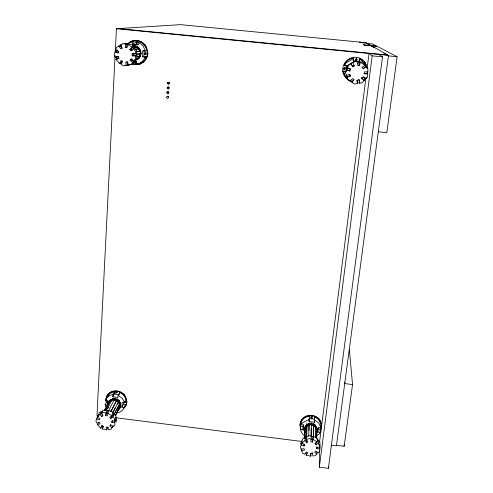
<?xml version="1.0" encoding="UTF-8"?>
<svg xmlns="http://www.w3.org/2000/svg" width="493" height="493" viewBox="0 0 493 493"><rect width="100%" height="100%" fill="white"/><g stroke="black" fill="none" stroke-linecap="round" stroke-linejoin="round"><path stroke-width="0.74" d="M318.336 443.133L318.342 440.44L317.276 439.208L317.27 441.894L314.91 443.521L315.982 444.76L318.336 443.133L319.883 447.336L316.87 447.182L316.826 448.729L319.834 448.876L319.76 451.2L318.04 452.894L315.791 451.052L314.651 452.173L316.9 454.016L315.187 455.705L312.821 455.957L312.377 453.283M320.216 432.361L317.775 432.004L317.782 428.879L320.204 429.23L320.216 432.361L318.872 434.413L316.833 435.424M316.82 438.696L316.863 429.341M316.9 454.016L316.907 451.952M316.826 448.729L316.833 446.683M316.229 438.16L316.284 429.089L315.175 427.117L315.545 426.956L315.465 437.501M316.605 438.752L316.654 428.503M315.181 426.704L315.545 426.537L315.557 425.212L313.721 423.764L313.597 424.116L311.299 423.395L311.428 423.043L309.031 423.173L308.723 436.145M315.982 444.76L315.995 442.732M312.537 416.714L310.775 417.09L312.137 418.489L312.155 416.283L310.769 417.201M309.136 419.235L309.08 421.521L314.355 422.285L314.713 417.029A10.199 9.194 7.9 0 1 320.912 424.522L320.925 427.616L318.484 427.265L317.775 432.004M314.355 422.285L314.713 417.029M313.431 437.118L313.696 425.502L315.545 426.956M313.56 436.761L313.721 423.764M312.507 442.129L313.141 436.81L311.459 436.459L310.818 441.777L312.507 442.129L313.141 436.81M311.182 436.767L311.397 424.781L308.988 424.904L309.056 430.494M311.403 424.368L311.428 423.043M306.252 452.395L306.171 455.156L310.738 456.173L310.984 453.394M311.065 436.379L311.212 428.134M309.031 423.173L309.185 424.83L309 424.491M309.08 421.521L309.475 416.271A10.199 9.194 7.9 0 0 301.396 421.7L301.266 424.775L303.706 425.126L303.022 429.865L300.588 429.514L300.724 426.408L303.14 426.759L303.022 429.865M306.517 437.112L306.917 423.376M306.523 442.776L306.597 440.083L305.167 437.679L306.664 436.983L306.591 439.657L308.026 442.079L306.523 442.776L305.081 440.36L305.167 437.679M306.738 436.706L306.843 425.86L305.296 427.486L305.685 427.61M319.754 448.236L319.945 442.073L315.674 437.118L308.938 435.713L302.912 438.511L300.428 444.181M304.951 438.03L305.352 425.742M305.352 438.154L305.426 435.892M301.352 442.276L301.241 444.976L304.033 446.042L304.107 444.014M304.261 438.616L304.569 429.545L304.964 429.668L304.686 437.987M304.033 446.042L304.662 444.624L301.864 443.558L301.969 440.865M306.171 455.156L307.737 452.907L306.27 452.063L304.711 454.312L302.505 453.042L301.679 450.818L301.759 448.772M361.8 78.307L363.113 76.828L365.633 79.059L367.618 76.828L367.741 73.876L364.327 73.827L364.407 71.867L367.827 71.916L367.951 68.952L362.805 62.469L355.188 61.015L348.305 64.86L345.39 72.169L347.996 80.014L350.48 81.518L352.292 78.584L353.931 79.583L352.125 82.51L354.603 84.013L357.511 83.545L357.049 80.18L359.194 79.835L359.656 83.2L362.343 82.762L364.321 80.538L361.498 77.863L364.321 80.538M367.451 71.386L367.359 73.519L367.741 73.876M115.066 55.617L96.985 415.34L98.514 415.537M115.263 51.771L116.422 28.717L180.463 24.65L366.096 42.712L388.484 55.401L336.417 445.894L331.074 445.21M132.297 44.241L132.5 41.486L134.047 41.27L133.843 44L132.297 44.241L138.046 44.931L138.256 42.17L139.753 41.954A11.493 10.92 65.5 0 1 146.92 50.927L142.816 50.902L142.354 56.806L145.016 57.133L146.452 56.787A11.493 10.92 65.5 0 1 138.071 63.819M138.071 63.819L136.567 64.219L136.777 61.496L134.632 61.237M121.833 407.175L123.293 404.278L125.647 404.617L124.205 407.52L121.833 407.175L122.215 402.461L124.587 402.806L126.029 399.934A10.014 8.966 24.6 0 0 119.589 392.514L118.098 395.331L117.926 397.524L112.798 396.785L112.965 394.585L114.493 391.775L109.902 393.494L105.477 400.033L107.85 400.378L107.492 405.092L105.126 404.747L106.704 401.869L108.466 402.128M112.798 396.785L114.327 393.956L114.493 391.775M142.354 56.806L143.814 56.467L144.221 51.34M119.472 393.969L119.589 392.514M123.293 404.278L123.453 402.27M116.009 392.175L117.377 391.867L115.917 393.26L116.206 391.799L117.18 392.496M319.526 442.184L365.911 77.931M367.082 68.767L369.023 53.49L372.178 55.851L382.513 56.868L328.369 468.35L319.359 467.185L319.341 450.528M319.359 467.185L372.178 55.851M134.663 62.734L134.848 61.323L135.31 61.218L135.963 63.782L134.034 62.173L134.848 61.323L135.834 61.952M336.454 445.284L344.157 446.27L352.55 384.558L349.321 349.334M374.088 47.667L370.841 45.8L377.391 46.441L397.142 56.732L386.814 132.679L378.254 131.791M125.197 47.433L125.666 44.093L128.858 44.247L127.521 44.444L127.052 47.784L125.197 47.433L126.547 47.211L127.015 43.895M346.998 65.526L346.16 71.454L343.442 71.128A11.659 11.357 -51.4 0 0 345.211 75.984M346.604 70.431L347.238 65.945L344.49 65.618L344.274 65.199A11.659 11.357 -51.4 0 1 353.463 58.02L353.364 61.169L354.849 61.348M353.265 59.4L353.463 58.02M303.14 426.759L303.429 424.744M359.366 58.722L359.711 59.086L359.305 61.878L358.966 61.489L359.366 58.722A11.659 11.357 -51.4 0 1 363.045 61.169M105.607 415.605L106.007 412.98L107.326 410.509L108.965 410.854L107.653 413.325L107.252 415.95L105.607 415.605L106.932 413.122L107.326 410.509M115.917 393.26L116.206 391.799M125.093 406.848L126.461 404.278L126.966 401.838L124.316 394.646A10.599 9.49 24.6 0 0 112.441 391.3A10.599 9.49 24.6 0 0 106.18 400.476M357.641 63.609L357.93 62.26M358.072 61.588L358.356 61.921L357.628 65.304L359.539 65.668L360.266 62.284L359.97 61.952L359.249 65.316L359.539 65.668M135.852 47.186L133.948 46.601L134.059 46.151L132.118 46.36M136.481 47.377L136.598 46.934L138.687 48.653L135.033 49.318M137.337 47.229L137.448 46.792L133.64 47.439M106.371 410.459L112.854 398.418L115.152 398.289L115.054 398.64L117.309 399.342L117.408 398.997L119.269 400.427L118.628 401.659M110.968 411.421L116.558 400.606L118.431 402.048L112.65 413.189M119.374 406.719L118.992 408.081L119.38 408.204L115.664 415.519M118.302 52.387L116.453 51.679L115.029 51.931L114.16 54.655L115.208 57.404L118.431 56.448M116.453 51.679L117.026 49.879M116.397 52.203L117.087 50.033M305.5 426.55L304.662 428.146M304.964 429.668L305.444 428.294M137.257 41.856L136.579 43.766L135.741 41.695L137.282 41.246L136.715 43.889L135.741 41.695L137.485 41.221M311.397 424.781L311.268 425.132L313.573 425.853M97.99 416.32L95.858 420.942L96.801 423.154L99.481 422.372L100.104 423.832L97.429 424.615L100.578 428.078L101.922 425.835L103.388 426.673L102.039 428.91L106.679 429.884L107.985 427.326M97.602 417.522L99.364 412.586L104.972 409.788L111.541 411.168L115.978 416.074L116.2 422.193M345.593 72.607L346.499 69.464L349.851 71.06L350.363 68.847L349.629 70.665M350.585 69.223L347.429 68.009L348.533 65.242L351.133 63.788L352.729 66.783L354.455 65.822L352.618 62.488L350.905 63.443L352.729 66.783M301.241 444.976L300.299 447.12L301.131 449.345L303.971 448.568L304.52 450.041L301.679 450.818M106.679 429.884L106.069 427.234L107.868 427.03L108.478 429.68L110.734 429.428L113.23 425.829M114.746 422.63L116.009 420.11L115.954 418.588L114.69 421.102L111.788 420.96L111.843 422.489L114.746 422.63L114.832 424.941L113.291 426.63L111.005 424.8L109.988 425.915L112.268 427.745M118.184 409.43L117.981 409.819L119.38 408.204M109.988 425.915L110.635 424.646M115.233 415.426L120.785 404.531L120.403 404.408M111.843 422.489L112.805 420.597M119.577 407.81L120.212 406.565M118.554 408.025L119.232 406.7M114.203 414.04L119.62 403.995L119.953 406.158L119.571 406.041M119.479 403.773L120.452 402.374L119.817 403.607M110.765 418.551L112.059 416.049L114.203 414.44L113.1 413.22L111.812 415.704L109.656 417.325L110.765 418.551L112.928 416.93L119.62 403.995M112.638 412.703L115.362 407.452M117.063 404.174L118.431 402.048M110.722 411.71L116.558 400.606M116.761 400.217L117.408 398.997M102.039 428.91L103.376 426.353L102.408 425.804M100.578 428.078L101.922 425.527M115.208 57.404L118.234 56.282L118.93 58.1L115.904 59.222L119.429 63.437L120.97 60.547L122.609 61.526L121.075 64.417L123.546 65.896L128.981 64.854M119.429 63.437L120.816 63.104L122.036 60.805M108.392 410.983L115.152 398.289M107.985 408.192L108.688 406.885M97.429 424.615L98.797 422.088M105.237 410.466L110.192 401.308L112.194 400.359L111.985 400.026L114.296 399.897L114.197 400.248L116.459 400.957M104.319 410.472L109.477 400.988L109.859 401.105M105.027 410.127L109.988 400.975L110.192 401.308M110.192 400.593L110.857 399.367L111.061 399.7L113.057 398.751L112.854 398.418M101.546 416.61L102.951 415.913L101.404 413.516L102.754 411.045L101.355 411.741L99.999 414.212L101.546 416.61L102.556 414.742M108.029 404.648L108.238 404.26M96.616 418.816L99.376 419.863L99.882 418.452L97.121 417.405L98.495 414.915M344.49 65.618L346.024 62.962L353.758 58.377M345.334 68.601L344.718 69.661L343.553 68.952L345.162 66.943L344.718 69.661L343.553 68.952M350.973 79.891L350.258 81.049L350.48 81.518M301.266 424.775L302.597 422.704L309.401 419.315M300.798 424.676L301.531 423.604M305.204 426.901L306.338 425.336M123.515 408.235L126.461 404.278M136.388 51.753L140.006 51.038L140.363 53.731L139.932 53.595L139.272 56.184L139.704 56.313L138.126 58.402L137.898 57.995M139.118 57.311L139.901 56.27M132.623 62.445L130.06 60.251L131.218 58.79L133.782 60.984L135.07 60.67L133.917 62.124L132.623 62.445L130.873 64.645L128.328 65.082L127.669 61.761L125.635 62.106L126.294 65.427M130.06 60.251L131.372 59.943L132.142 58.975M133.782 60.984L135.532 58.778L135.452 55.863L136.734 55.586L136.684 53.669L132.13 53.897L132.179 55.826L135.452 55.863M108.466 402.023L109.686 400.489M345.544 68.04L344.336 69.55L344.151 67.646M108.805 402.214L109.729 401.136M108.596 402.602L109.988 400.975M145.879 58.451L147.345 56.769L147.925 53.706L147.253 51.66M363.433 80.642L366.293 77.432M302.104 419.451L304.07 417.251M97.121 417.405L99.999 414.212M127.613 44.148L130.805 41.56A12.177 11.579 65.5 0 1 145.749 46.145A12.177 11.579 65.5 0 1 143.814 61.89L141.491 63.492A12.165 11.567 65.5 0 1 138.619 64.404M144.523 53.373L146.168 55.08L145.786 52.387L144.523 53.373L144.862 54.372L146.199 52.997M301.864 443.558L305.081 440.36M128.55 43.557L130.805 41.56M129.751 49.405L132.198 47.248L133.504 47.032L134.743 48.517L133.443 48.752L130.996 50.902L129.751 49.405L131.07 49.171L133.504 47.032M362.244 67.313L364.956 65.131L364.623 64.78M363.44 68.835L366.151 66.654L365.812 66.296L363.119 68.459L363.44 68.835L361.936 66.949M134.034 62.173L135.31 61.218M317.172 441.247L318.342 440.44M121.987 48.671L120.274 45.738L118.881 45.948L116.484 47.383L115.608 50.12L118.714 51.309L118.135 53.121L115.029 51.931M118.881 45.948L120.606 48.899L122.196 47.95L120.471 44.992L122.868 43.55L125.666 44.093M118.647 46.767L121.814 44.863M137.448 46.792L139.531 48.499L139.143 48.715L140.462 51.093L140.844 50.871L140.209 51.001M135.994 51.975L140.006 51.038M137.337 58.316L135.649 59.271L135.877 59.671M352.489 66.426L354.202 65.47L354.455 65.822M101.404 413.516L103.524 412.456L106.007 412.98M132.401 63.85A12.177 11.579 65.5 0 0 138.416 64.454L143.814 61.884M119.269 400.427L118.924 400.593L120.113 402.534M306.591 439.657L308.871 438.604L311.416 439.134M127.305 43.859L132.5 41.486M309.216 423.505L307.084 424.455L306.899 424.116M307.034 426.192L309.179 425.243M315.557 425.212L315.193 425.373L316.296 427.332L316.66 427.172M316.284 429.089L316.654 428.922L316.851 431.104M134.571 63.443L136.259 62.796M115.904 59.222L119.121 58.254M350.332 76.107L350.11 75.682L346.893 76.797L347.097 77.235L350.332 76.107L349.734 74.264L346.499 75.392L346.302 74.973M124.039 402.658L126.19 401.943L125.21 401.376M138.416 64.454L141.491 63.492M144.862 54.372L146.088 54.057M136.08 59.622L136.727 59.468M136.666 58.747L138.33 58.353M136.808 56.966L139.704 56.313M137.091 56.67L139.47 56.134M132.179 55.826L136.734 55.586M137.036 54.205L140.135 53.552M136.752 54.495L140.363 53.731M140.567 53.688L141.201 53.552L140.77 53.417M132.13 53.897L136.684 53.669M142.816 50.902L144.276 50.613M125.697 401.992L124.236 402.276L125.314 402.602M139.531 48.499L138.299 48.869L139.624 51.254M135.372 49.405L138.502 48.832M125.012 65.52L132.29 64.281L136.912 58.457L136.709 50.742L131.748 44.764L124.353 43.341M132.562 46.397L134.928 46.009M357.123 83.04L359.915 82.59M120.471 44.992L121.851 44.789M311.453 453.11L312.956 452.956M312.858 453.19L310.485 453.486L310.935 456.154M114.567 420.036L116.009 420.11M367.069 43.267L360.328 42.608L359.496 42.071M370.206 45.436L376.677 46.065L372.671 43.976L366.65 43.39L369.614 45.091M364.771 45.066L371.377 45.707M371.426 45.732L364.08 45.017L363.088 44.382L364.814 45.091M118.505 28.582L387.751 54.988M116.422 28.717L388.484 55.401M388.379 55.869L397.142 56.732M353.068 60.787L358.966 61.489M356.334 61.526L359.305 61.878M344.274 65.199L346.542 65.47M133.843 44L138.12 44.518M343.442 71.128L343.652 71.596L345.704 71.842M143.814 56.467L146.452 56.787M352.55 384.558L344.681 383.597L344.576 382.069M355.527 59.517L357.505 59.77M115.288 417.676L302.104 441.512M309.154 418.471L314.386 419.223M114.327 393.956L119.417 394.696M358.356 61.921L355.471 61.366L352.865 62.821L352.618 62.488M357.986 65.07L359.249 65.316M311.428 439.208L312.544 439.442M106.932 413.122L108.022 413.35M134.786 46.761L136.056 47.149M140.111 55.992L140.542 56.128M349.734 68.607L347.226 67.64L347.429 68.009M346.696 69.846L349.851 71.06M124.723 401.086L125.857 401.598M107.653 413.325L111.689 415.562M383.831 53.256L385.132 54.008M313.104 439.485L317.27 441.894M120.434 62.784L121.746 63.566M120.816 63.104L121.9 63.757M127.521 44.444L132.198 47.248M347.775 79.521L352.366 82.3M360.266 62.284L364.956 65.131M360.155 42.139L361.005 42.675M378.747 54.446L382.513 56.868M118.098 395.331L122.356 398.338L124.587 402.806M314.682 420.073L318.903 423.117L320.925 427.616M138.256 42.17L143.007 45.744L145.484 51.223M359.711 59.086L364.426 62.71L366.361 67.572M314.164 425.447L315.545 426.537M131.372 59.943L133.917 62.124M363.298 76.84L365.633 79.059M111.319 415.235L112.059 416.049M112.928 416.93L114.604 418.785L114.69 421.102M367.827 71.916L367.476 71.516L367.396 73.463L364.007 73.42L364.327 73.827M133.443 48.752L135.322 51.013L135.402 53.934M131.07 49.171L132.309 50.656M311.822 418.076L312.137 418.489M350.905 63.443L351.133 63.788M101.355 411.741L102.125 412.931M118.086 402.208L119.281 404.155M359.656 83.2L358.91 79.379M366.052 64.417L364.395 61.643L364.771 63.024M342.764 71.405L343.941 73.383M346.296 77.339L347.473 79.318M357.511 83.545L356.87 80.396M128.494 43.211A12.165 11.567 65.5 0 1 145.016 44.845L146.532 47.562M138.743 57.798L138.971 58.205M353.931 79.583L353.684 79.133L351.885 82.041L352.125 82.51M300.169 426.248A10.797 9.737 7.9 0 1 306.498 415.981A10.797 9.737 7.9 0 1 319.254 419.161L320.709 421.792L321.485 424.27L321.535 426.414A10.797 9.737 7.9 0 1 320.851 428.867M124.316 394.646L125.666 397.229M304.853 432.429L304.273 430.937A6.6 5.941 7.9 0 1 311.108 423.962A6.6 5.941 7.9 0 1 316.968 431.942M116.712 56.997L117.463 58.975M116.625 57.114L117.316 58.92M145.016 44.845L145.46 46.206M349.716 74.461L350.11 75.682M319.254 419.161L319.939 421.336M321.079 424.96L321.535 426.414M126.978 61.785L127.632 65.082M304.569 429.545L304.779 431.72M316.722 429.23L316.857 430.679M344.065 444.741L344.157 446.27M133.43 53.632L133.486 55.549M328.332 466.828L328.369 468.35M319.877 444.618L319.834 448.876M167.367 96.32A0.949 0.918 58.6 0 1 167.836 96.246M168.292 96.418A0.949 0.918 58.6 0 1 168.698 97.275M167.712 88.635A0.955 0.924 60.9 0 0 168.415 88.802L169.007 88.42A0.955 0.924 60.9 0 0 168.298 86.922L167.306 87.772A0.955 0.924 60.9 0 0 167.398 88.253M107.622 404.907A6.483 5.793 24.6 0 1 116.428 400.131A6.483 5.793 24.6 0 1 118.493 409.923M107.838 404.519A6.477 5.787 24.6 0 1 116.625 399.755A6.477 5.787 24.6 0 1 118.69 409.529M106.168 402.122A10.612 9.503 24.6 0 1 112.447 391.608A10.612 9.503 24.6 0 1 125.21 396.446A10.612 9.503 24.6 0 1 123.318 408.623M124.205 407.52A10.088 9.022 24.6 0 1 116.712 412.912M105.946 407.076A10.088 9.022 24.6 0 1 105.126 404.747M105.477 400.033A10.088 9.022 24.6 0 1 112.965 394.585M125.647 404.617A10.014 8.966 24.6 0 1 124.489 406.651M350.258 80.889A12.362 12.035 -51.4 0 1 342.943 67.165A12.362 12.035 -51.4 0 1 355.311 57.2A12.362 12.035 -51.4 0 1 366.891 67.486M364.869 63.585A11.659 11.357 -51.4 0 1 366.12 67.085M347.738 78.695A11.659 11.357 -51.4 0 1 346.129 77.185M347.392 78.744A11.758 11.45 -51.2 0 1 343.652 71.596M135.587 64.509A12.165 11.567 65.5 0 1 132.605 63.8M131.304 42.09A11.493 10.92 65.5 0 1 134.047 41.27M132.444 45.726A7.444 7.068 65.3 0 1 140.838 51.605A7.444 7.068 65.3 0 1 135.686 60.214M132.469 45.72A7.45 7.081 65.3 0 1 140.665 51.765A7.45 7.081 65.3 0 1 135.483 60.263M145.016 57.133A11.585 11.012 65.4 0 1 136.567 64.219M321.485 424.27A10.809 9.749 7.9 0 1 320.247 430.42M300.94 429.126A10.809 9.749 7.9 0 1 306.492 416.382A10.809 9.749 7.9 0 1 320.709 421.792M304.212 435.51A10.273 9.256 7.9 0 1 300.588 429.514M304.822 432.836A6.606 5.947 7.9 0 1 310.239 424.356A6.606 5.947 7.9 0 1 316.962 432.361M167.287 87.39L167.145 88.099L167.996 88.894A0.955 0.924 60.8 0 0 168.896 87.557L168.359 87.058A0.955 0.924 60.8 0 0 167.287 87.39M169.29 83.064L168.791 84.087L167.675 83.822A0.961 0.924 62 0 1 167.965 82.349A0.961 0.924 62 0 1 169.29 83.064M168.655 92.511L168.156 93.528L167.047 93.263L166.973 92.111L167.565 91.729A0.955 0.918 59.7 0 1 168.655 92.511M169.481 83.237L168.729 84.075A0.961 0.924 62 0 1 167.62 83.046L168.612 82.195L169.481 83.237M168.846 92.672L168.095 93.51A0.955 0.918 59.7 0 1 167.084 92.961L167.041 92.24A0.955 0.918 59.7 0 1 168.433 91.809L168.846 92.672M356.488 57.909L355.416 60.405L356.784 60.577L356.488 57.909M168.261 96.979L167.731 96.486A0.955 0.918 58.6 0 0 166.505 97.269A0.955 0.918 58.6 0 0 167.608 98.298A0.955 0.918 58.6 0 0 168.261 96.979"/></g></svg>
